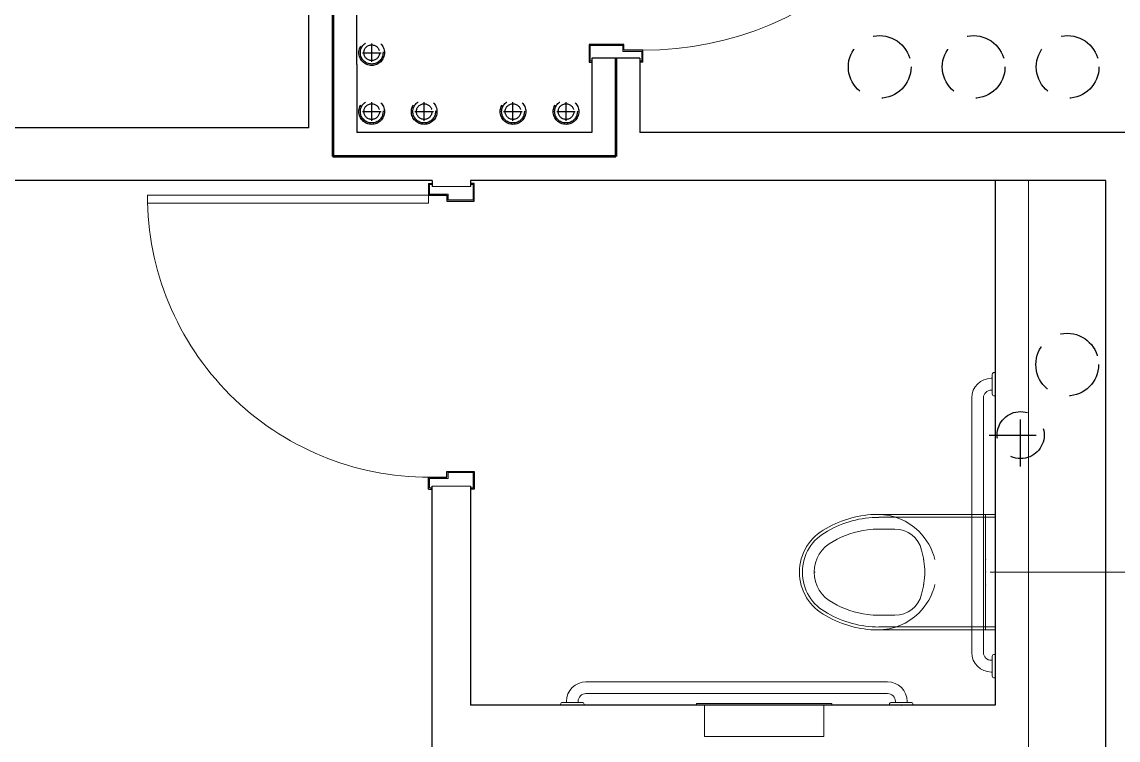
# Model space of a CAD drawing. Header units: inches. Extents: x -26012 to 27, y -3347 to 2082.
# Drawn here: x -21953.5 to -21813.6, y 691.2 to 782.9 of the extents above; entities that cross this region are included whole.
import ezdxf

# ---------------------------------------------------------------- set-up
doc = ezdxf.new("R2010")
doc.units = ezdxf.units.IN
doc.header["$LTSCALE"] = 48
doc.header["$MEASUREMENT"] = 0
doc.linetypes.add('NB - 5th floor_plan$0$HIDDEN2', pattern=[0.1875, 0.125, -0.0625])
for name, color, linetype in [('A104$0$A-DOOR', 8, 'Continuous'), ('A104$0$A-DOOR-FRAM', 8, 'Continuous'), ('A104$0$A-FLOR-PFIX', 8, 'Continuous'), ('A104$0$A-FLOR-SPCL', 8, 'Continuous'), ('A104$0$A-WALL-FULL-INTR', 8, 'Continuous'), ('A104$0$bc104 - A-WALL-FIRE', 8, 'Continuous'), ('A104$0$Level 30', 8, 'Continuous'), ('NB - 5th floor_plan$0$STWETSTACK', 1, 'NB - 5th floor_plan$0$HIDDEN2'), ('XREF', 8, 'Continuous')]:
    doc.layers.add(name, color=color, linetype=linetype)

# ---------------------------------------------------------------- blocks, each defined once
blk = doc.blocks.new('A104')
at = {"layer": 'A104$0$A-DOOR', "lineweight": 13}
for p, q in [((-21901.6375, 760.7836), (-21937.5169, 760.7836)), ((-21937.5169, 760.7836), (-21937.5169, 759.7845)), ((-21901.6375, 759.7845), (-21901.6375, 760.7836)), ((-21937.5039, 759.7845), (-21901.6375, 759.7845))]:
    blk.add_line(p, q, dxfattribs=at)
at = {"layer": 'A104$0$A-DOOR', "lineweight": 0}
for centre, radius, start, end in [((-21874.2563, 821.2851), 42, 270, 0), ((-21901.5468, 760.751), 35.9701, 179.948539, 270.051461), ((-21901.5468, 760.751), 35.9701, 179.948539, 181.539644)]:
    blk.add_arc(centre, radius, start, end, dxfattribs=at)
at = {"layer": 'A104$0$A-DOOR-FRAM', "lineweight": 30}
for p, q in [((-21881.1311, 780.0352), (-21881.1311, 777.7837)), ((-21876.6784, 780.0352), (-21881.1311, 780.0352)), ((-21876.6784, 779.2847), (-21876.6784, 780.0352)), ((-21874.2561, 779.2847), (-21876.6784, 779.2847)), ((-21874.2561, 777.7837), (-21874.2561, 779.2847)), ((-21881.1311, 777.7837), (-21880.7561, 777.7837)), ((-21874.2561, 777.7837), (-21874.6311, 777.7837)), ((-21901.6375, 762.2845), (-21901.6375, 760.7836)), ((-21901.6375, 762.2845), (-21901.2625, 762.2845)), ((-21895.7861, 762.2845), (-21896.1611, 762.2845)), ((-21895.7861, 760.0331), (-21895.7861, 762.2845)), ((-21901.6375, 760.7836), (-21899.2856, 760.7836)), ((-21899.2856, 760.7836), (-21899.2856, 760.0331)), ((-21899.2856, 760.0331), (-21895.7861, 760.0331)), ((-21899.2856, 724.7705), (-21899.2856, 725.521)), ((-21899.2856, 725.521), (-21895.7861, 725.521)), ((-21895.7861, 725.521), (-21895.7861, 723.2695)), ((-21901.6375, 723.2695), (-21901.6375, 724.7705)), ((-21901.6375, 724.7705), (-21899.2856, 724.7705)), ((-21901.6375, 723.2695), (-21901.2625, 723.2695)), ((-21895.7861, 723.2695), (-21896.1611, 723.2695))]:
    blk.add_line(p, q, dxfattribs=at)
at = {"layer": 'A104$0$A-DOOR-FRAM', "lineweight": 13}
for p, q in [((-21876.8285, 779.8851), (-21880.981, 779.8851)), ((-21880.981, 779.8851), (-21880.981, 777.9338)), ((-21876.8285, 779.1346), (-21876.8285, 779.8851)), ((-21874.4062, 779.1346), (-21876.8285, 779.1346)), ((-21874.4062, 777.9338), (-21874.4062, 779.1346)), ((-21880.981, 777.9338), (-21880.7561, 777.9338)), ((-21880.7561, 777.9338), (-21880.7561, 777.7837)), ((-21874.6311, 777.7837), (-21874.6311, 777.9338)), ((-21874.4062, 777.9338), (-21874.6311, 777.9338)), ((-21901.4874, 762.1345), (-21901.4874, 760.9337)), ((-21901.4874, 762.1345), (-21901.2625, 762.1345)), ((-21901.2625, 762.2845), (-21901.2625, 762.1345)), ((-21896.1611, 762.1345), (-21896.1611, 762.2845)), ((-21895.9362, 762.1345), (-21896.1611, 762.1345)), ((-21895.9362, 760.1832), (-21895.9362, 762.1345)), ((-21901.4874, 760.9337), (-21899.1355, 760.9337)), ((-21899.1355, 760.9337), (-21899.1355, 760.1832)), ((-21899.1355, 760.1832), (-21895.9362, 760.1832)), ((-21899.1355, 724.6204), (-21899.1355, 725.3709)), ((-21899.1355, 725.3709), (-21895.9362, 725.3709)), ((-21895.9362, 725.3709), (-21895.9362, 723.4196)), ((-21901.4874, 723.4196), (-21901.4874, 724.6204)), ((-21901.4874, 724.6204), (-21899.1355, 724.6204)), ((-21901.4874, 723.4196), (-21901.2625, 723.4196)), ((-21901.2625, 723.2695), (-21901.2625, 723.4196)), ((-21895.9362, 723.4196), (-21896.1611, 723.4196)), ((-21896.1611, 723.4196), (-21896.1611, 723.2695))]:
    blk.add_line(p, q, dxfattribs=at)
at = {"layer": 'A104$0$A-FLOR-PFIX', "lineweight": 13, "extrusion": (0, 0, -1)}
for p, q in [((-21844.2844, 720.0347), (-21830.494, 720.0347)), ((-21844.1402, 719.6597), (-21829.2632, 719.6597)), ((-21830.494, 720.0347), (-21830.4945, 718.391)), ((-21830.494, 716.1833), (-21830.494, 720.0347)), ((-21830.494, 720.0347), (-21829.2637, 720.0347)), ((-21829.2632, 719.6597), (-21829.2637, 720.0347)), ((-21829.2637, 720.0347), (-21829.2637, 718.5756)), ((-21829.2632, 719.6597), (-21829.2632, 712.6597)), ((-21844.1397, 718.1592), (-21842.0934, 718.1597)), ((-21830.4945, 718.391), (-21830.4945, 718.1376)), ((-21830.4945, 718.1376), (-21830.4945, 717.6543)), ((-21829.2637, 718.5756), (-21829.2637, 718.2955)), ((-21829.2637, 718.2955), (-21829.2632, 717.7626)), ((-21830.4945, 717.6543), (-21830.4945, 717.0135)), ((-21830.4945, 717.0135), (-21830.4945, 715.7252)), ((-21829.2632, 717.7626), (-21829.2637, 717.0564)), ((-21829.2637, 717.0564), (-21829.2632, 715.767)), ((-21830.494, 715.9383), (-21830.4945, 715.2567)), ((-21830.494, 715.4978), (-21830.4945, 715.7252)), ((-21830.4945, 715.2911), (-21830.494, 715.4978)), ((-21830.494, 715.113), (-21830.4945, 715.2911)), ((-21830.4945, 715.2567), (-21830.4945, 714.2842)), ((-21830.494, 716.1833), (-21830.494, 715.9383)), ((-21829.2637, 715.2517), (-21829.2632, 715.4018)), ((-21829.2637, 715.2517), (-21829.2632, 714.5067)), ((-21829.2632, 715.576), (-21829.2632, 715.767)), ((-21829.2632, 715.4018), (-21829.2632, 715.576)), ((-21838.3985, 714.2842), (-21838.4748, 714.2842)), ((-21830.494, 715.113), (-21830.4945, 714.4077)), ((-21830.4945, 714.4077), (-21830.494, 713.5687)), ((-21830.4945, 714.2842), (-21830.4945, 714.2512)), ((-21830.4945, 714.2512), (-21830.494, 714.1577)), ((-21830.494, 714.1577), (-21830.494, 714.0145)), ((-21830.494, 714.0145), (-21830.494, 713.5829)), ((-21829.2632, 714.5067), (-21829.2637, 713.6203)), ((-21852.3848, 712.6602), (-21852.3941, 712.6597)), ((-21852.3577, 712.6602), (-21852.3848, 712.6602)), ((-21852.3149, 712.6597), (-21852.3577, 712.6602)), ((-21852.2573, 712.6597), (-21852.3149, 712.6597)), ((-21838.3114, 712.6597), (-21838.215, 712.6597)), ((-21838.2056, 712.6597), (-21838.2632, 712.6597)), ((-21838.215, 712.6597), (-21838.2056, 712.6597)), ((-21830.5541, 712.6597), (-21830.4945, 712.6597)), ((-21830.494, 713.5687), (-21830.4945, 712.6597)), ((-21830.494, 713.1272), (-21830.4945, 712.6597)), ((-21830.4945, 712.6597), (-21830.494, 712.1922)), ((-21830.4945, 712.6597), (-21830.4945, 711.7508)), ((-21830.494, 713.5829), (-21830.494, 713.1272)), ((-21829.9045, 712.6597), (-21829.2632, 712.6597)), ((-21828.62, 712.6597), (-21829.837, 712.6597)), ((-21829.2637, 713.6203), (-21829.2632, 712.6597)), ((-21829.2632, 712.6597), (-21829.2637, 711.6991)), ((-21829.2632, 705.6597), (-21829.2632, 712.6597)), ((-21838.3985, 711.0352), (-21838.4753, 711.0352)), ((-21837.025, 711.0352), (-21836.9286, 711.0352)), ((-21836.9182, 711.0352), (-21836.9768, 711.0352)), ((-21836.9286, 711.0352), (-21836.9182, 711.0352)), ((-21830.494, 712.1922), (-21830.4945, 711.7365)), ((-21830.4945, 711.7508), (-21830.494, 710.9117)), ((-21830.4945, 711.7365), (-21830.494, 711.3049)), ((-21830.494, 711.1617), (-21830.4945, 711.0682)), ((-21830.4945, 711.0682), (-21830.4945, 711.0352)), ((-21830.4945, 711.0352), (-21830.4945, 710.0628)), ((-21830.494, 711.3049), (-21830.494, 711.1617)), ((-21829.2637, 711.6991), (-21829.2637, 710.8128)), ((-21830.494, 710.9117), (-21830.4945, 710.2065)), ((-21830.4945, 710.0283), (-21830.4945, 710.2065)), ((-21830.4945, 710.0628), (-21830.494, 709.3812)), ((-21830.4945, 709.8216), (-21830.4945, 710.0283)), ((-21830.4945, 709.5943), (-21830.4945, 709.8216)), ((-21829.2637, 710.8128), (-21829.2632, 710.0677)), ((-21829.2632, 709.9176), (-21829.2632, 710.0677)), ((-21829.2632, 709.7434), (-21829.2632, 709.9176)), ((-21829.2632, 709.5524), (-21829.2632, 709.7434)), ((-21830.4945, 708.3064), (-21830.4945, 709.5943)), ((-21830.4945, 708.3064), (-21830.4945, 707.6651)), ((-21830.494, 709.3812), (-21830.494, 709.1361)), ((-21830.494, 709.1361), (-21830.494, 705.2847)), ((-21829.2632, 708.2635), (-21829.2637, 707.5569)), ((-21829.2632, 708.2635), (-21829.2632, 709.5524)), ((-21844.1397, 707.1597), (-21842.0934, 707.1597)), ((-21830.4945, 707.6651), (-21830.494, 707.1819)), ((-21830.494, 707.1819), (-21830.4945, 706.9284)), ((-21830.494, 705.2847), (-21830.4945, 706.9284)), ((-21829.2637, 707.5569), (-21829.2637, 707.0239)), ((-21829.2637, 707.0239), (-21829.2637, 706.7439)), ((-21844.1402, 705.6597), (-21829.2632, 705.6597)), ((-21829.2637, 705.2847), (-21829.2637, 706.7439)), ((-21829.2632, 705.6597), (-21829.2637, 705.2847)), ((-21844.2839, 705.2847), (-21830.494, 705.2847)), ((-21830.494, 705.2847), (-21829.2637, 705.2847))]:
    blk.add_line(p, q, dxfattribs=at)
at = {"layer": 'A104$0$A-FLOR-PFIX', "lineweight": 0}
blk.add_line((-21829.2636, 712.6595), (-21809.0136, 712.6595), dxfattribs=at)
at = {"layer": 'A104$0$A-FLOR-PFIX', "lineweight": 13, "extrusion": (0, 0, -1)}
for centre, radius, start, end in [((21844.2118, 706.9256), 13.1082, 59.571383, 89.685294), ((21844.1398, 706.6579), 13.0007, 59.8405, 90), ((21844.1398, 706.6578), 13.0008, 59.840611, 90.000111), ((21844.3026, 712.4937), 7.54, 90.142736, 134.4461), ((21848.015, 712.6582), 6.2503, 0, 63.019806), ((21844.1398, 706.6579), 11.5006, 59.617403, 82.854531), ((21844.1398, 706.6579), 11.5006, 82.854533, 90), ((21842.0732, 714.6583), 3.5002, 89.644078, 166.434231), ((21848.015, 712.6582), 5.8753, 0, 63.119008), ((21844.3026, 712.4937), 7.54, 134.4461, 166.274158), ((21848.015, 712.6582), 4.3752, 0, 63.657061), ((21848.2651, 712.6582), 10.0005, 163.614631, 180), ((21848.015, 712.6582), 6.2503, 296.980194, 0), ((21848.015, 712.6582), 5.8753, 296.880992, 0), ((21848.015, 712.6582), 4.3752, 296.342939, 0), ((21848.2651, 712.6582), 10.0005, 180, 196.385369), ((21844.3026, 712.8228), 7.54, 193.725842, 225.5539), ((21842.0732, 710.6581), 3.5002, 193.565769, 270.355922), ((21844.1398, 718.6586), 11.5006, 277.145467, 300.382594), ((21844.2118, 718.3909), 13.1082, 270.314706, 300.428617), ((21844.1398, 718.6586), 13.0008, 269.999892, 300.159392), ((21844.1398, 718.6586), 13.0007, 270, 300.1595), ((21844.1398, 718.6586), 11.5006, 270, 277.145467), ((21844.3026, 712.8228), 7.54, 225.5539, 269.857264)]:
    blk.add_arc(centre, radius, start, end, dxfattribs=at)
for p in [(-21830.4945, 714.2842), (-21830.4945, 712.6597), (-21829.2632, 712.6597), (-21830.4945, 711.0352)]:
    blk.add_point(p, dxfattribs=at)
at = {"layer": 'A104$0$A-FLOR-SPCL', "lineweight": 0, "extrusion": (0, 0, -1)}
for p, q in [((-21829.6382, 737.9092), (-21829.6387, 735.4092)), ((-21829.3887, 738.1592), (-21829.2632, 738.1592)), ((-21829.7632, 737.4092), (-21829.6387, 737.4092)), ((-21832.2632, 702.4097), (-21832.2632, 734.9092)), ((-21830.7632, 702.4097), (-21830.7637, 734.9092)), ((-21829.7637, 735.9092), (-21829.6382, 735.9092)), ((-21829.3882, 735.1592), (-21829.2632, 735.1592)), ((-21829.7637, 701.4097), (-21829.6382, 701.4097)), ((-21829.6387, 699.4092), (-21829.6387, 701.9097)), ((-21829.3882, 702.1597), (-21829.2637, 702.1597)), ((-21829.7637, 699.9092), (-21829.6387, 699.9092)), ((-21843.0132, 698.6597), (-21881.5167, 698.6597)), ((-21829.3882, 699.1592), (-21829.2637, 699.1592)), ((-21843.0137, 697.1597), (-21881.5171, 697.1597)), ((-21884.7686, 695.7847), (-21884.7686, 695.6597)), ((-21884.5181, 696.0347), (-21882.0181, 696.0347)), ((-21884.0181, 696.1602), (-21884.0181, 696.0347)), ((-21882.5186, 696.1597), (-21882.5181, 696.0352)), ((-21881.7671, 695.7847), (-21881.7671, 695.6597)), ((-21842.7632, 695.7847), (-21842.7632, 695.6597)), ((-21840.0132, 696.0347), (-21842.5137, 696.0347)), ((-21842.0137, 696.1597), (-21842.0137, 696.0342)), ((-21840.5132, 696.1597), (-21840.5137, 696.0347)), ((-21839.7637, 695.7847), (-21839.7637, 695.6597))]:
    blk.add_line(p, q, dxfattribs=at)
at = {"layer": 'A104$0$A-FLOR-SPCL', "lineweight": 13, "extrusion": (0, 0, -1)}
for p, q in [((-21867.3902, 695.9082), (-21867.3902, 695.6602)), ((-21867.3902, 695.9082), (-21850.1353, 695.9082)), ((-21867.3902, 695.6602), (-21850.1353, 695.6602)), ((-21866.3912, 695.6592), (-21866.3882, 691.6592)), ((-21851.1353, 695.6602), (-21851.1362, 691.6592)), ((-21850.1353, 695.9082), (-21850.1353, 695.6602)), ((-21866.3882, 691.6592), (-21851.1362, 691.6592))]:
    blk.add_line(p, q, dxfattribs=at)
at = {"layer": 'A104$0$A-FLOR-SPCL', "lineweight": 0, "extrusion": (0, 0, -1)}
for centre, radius, start, end in [((21829.3889, 737.9087), 0.25, 0, 90), ((21829.7639, 702.4071), 2.5001, 270, 0), ((21829.7639, 702.4071), 1.0001, 270, 0), ((21829.3889, 701.9071), 0.25, 0, 90), ((21881.5182, 696.1571), 2.5001, 0, 90), ((21881.5182, 696.1571), 1.0001, 0, 90), ((21882.0182, 695.7821), 0.25, 90, 180), ((21840.0163, 695.7821), 0.25, 90, 180)]:
    blk.add_arc(centre, radius, start, end, dxfattribs=at)
at = {"layer": 'A104$0$A-FLOR-SPCL', "lineweight": 0}
for centre, radius, start, end in [((-21829.7639, 734.9085), 2.5001, 90, 180), ((-21829.7639, 734.9085), 1.0001, 90, 180), ((-21829.3889, 735.4086), 0.25, 180, 270), ((-21843.0164, 696.1571), 2.5001, 0, 90), ((-21829.3889, 699.407), 0.25, 180, 270), ((-21843.0164, 696.1571), 1.0001, 0, 90), ((-21884.5183, 695.7821), 0.25, 90, 180), ((-21842.5164, 695.7821), 0.25, 90, 180)]:
    blk.add_arc(centre, radius, start, end, dxfattribs=at)
at = {"layer": 'A104$0$A-FLOR-SPCL', "lineweight": 0, "extrusion": (0, 0, -1)}
for p in [(-21829.2632, 700.6597), (-21841.2632, 695.6597)]:
    blk.add_point(p, dxfattribs=at)
at = {"layer": 'A104$0$A-WALL-FULL-INTR', "lineweight": 30}
for p, q in [((-21916.8879, 769.4071), (-21916.8881, 830.0523)), ((-21910.7629, 777.4652), (-21910.7631, 828.7847)), ((-21880.7561, 778.2837), (-21880.7561, 768.7847)), ((-21874.6309, 778.2837), (-21880.7561, 778.2837)), ((-21874.6309, 778.2837), (-21874.6309, 768.7847)), ((-21910.7629, 777.4657), (-21910.7629, 768.7847)), ((-21916.8879, 769.4071), (-22001.6486, 769.4071)), ((-21880.7561, 768.7847), (-21910.7629, 768.7847)), ((-21650.3559, 768.7847), (-21874.6309, 768.7847)), ((-21901.1387, 762.6594), (-21961.8886, 762.6594)), ((-21901.1388, 762.6595), (-21901.138, 761.9095)), ((-21815.1386, 762.6595), (-21896.2657, 762.6595)), ((-21896.2638, 762.6595), (-21896.263, 761.9095)), ((-21829.2636, 762.6595), (-21829.2636, 695.6595)), ((-21815.1387, 613.4097), (-21815.1386, 762.6595)), ((-21901.1406, 690.0345), (-21901.139, 723.6445)), ((-21896.2651, 723.6445), (-21896.2663, 695.6595)), ((-21829.2636, 695.6595), (-21896.2663, 695.6595))]:
    blk.add_line(p, q, dxfattribs=at)
at = {"layer": 'A104$0$A-WALL-FULL-INTR', "lineweight": 0}
for p, q in [((-21896.263, 761.9095), (-21901.138, 761.9095)), ((-21825.0164, 651.0347), (-21825.0133, 762.6594)), ((-21896.2651, 723.6445), (-21901.139, 723.6445))]:
    blk.add_line(p, q, dxfattribs=at)
at = {"layer": 'A104$0$bc104 - A-WALL-FIRE', "lineweight": 53}
for p, q in [((-21913.8254, 831.8461), (-21913.8254, 765.7221)), ((-21877.6935, 778.2837), (-21877.6935, 765.7221)), ((-21877.6935, 765.7221), (-21913.8254, 765.7221))]:
    blk.add_line(p, q, dxfattribs=at)
at = {"layer": 'A104$0$Level 30', "lineweight": 0, "extrusion": (0, 0, -1)}
for p, q in [((-21843.0132, 698.6597), (-21881.5167, 698.6597)), ((-21843.0137, 697.1597), (-21881.5171, 697.1597)), ((-21884.7686, 695.7847), (-21884.7686, 695.6597)), ((-21884.5181, 696.0347), (-21882.0181, 696.0347)), ((-21884.0181, 696.1602), (-21884.0181, 696.0347)), ((-21882.5186, 696.1597), (-21882.5181, 696.0352)), ((-21881.7671, 695.7847), (-21881.7671, 695.6597)), ((-21842.7632, 695.7847), (-21842.7632, 695.6597)), ((-21840.0132, 696.0347), (-21842.5137, 696.0347)), ((-21842.0137, 696.1597), (-21842.0137, 696.0342)), ((-21840.5132, 696.1597), (-21840.5137, 696.0347)), ((-21839.7637, 695.7847), (-21839.7637, 695.6597))]:
    blk.add_line(p, q, dxfattribs=at)
for centre, radius, start, end in [((21881.5182, 696.1571), 2.5001, 0, 90), ((21881.5182, 696.1571), 1.0001, 0, 90), ((21882.0182, 695.7821), 0.25, 90, 180), ((21840.0163, 695.7821), 0.25, 90, 180)]:
    blk.add_arc(centre, radius, start, end, dxfattribs=at)
at = {"layer": 'A104$0$Level 30', "lineweight": 0}
for centre, radius, start, end in [((-21843.0164, 696.1571), 2.5001, 0, 90), ((-21843.0164, 696.1571), 1.0001, 0, 90), ((-21884.5183, 695.7821), 0.25, 90, 180), ((-21842.5164, 695.7821), 0.25, 90, 180)]:
    blk.add_arc(centre, radius, start, end, dxfattribs=at)
at = {"layer": 'A104$0$Level 30', "lineweight": 0, "extrusion": (0, 0, -1)}
blk.add_point((-21841.2632, 695.6597), dxfattribs=at)
blk = doc.blocks.new('NB - 5th floor_plan')
at = {"layer": 'NB - 5th floor_plan$0$STWETSTACK', "color": 1, "linetype": 'NB - 5th floor_plan$0$HIDDEN2'}
for p, q in [((-21908.88, 777.8, -0.01), (-21908.88, 780.17, -0.01)), ((-21910.06, 778.98, -0.01), (-21907.69, 778.98, -0.01)), ((-21908.88, 770.28, -0.01), (-21908.88, 772.65, -0.01)), ((-21902.18, 770.28, -0.01), (-21902.18, 772.65, -0.01)), ((-21890.84, 770.28, -0.01), (-21890.84, 772.65, -0.01)), ((-21884.07, 770.28, -0.01), (-21884.07, 772.65, -0.01)), ((-21910.06, 771.46, -0.01), (-21907.69, 771.46, -0.01)), ((-21903.36, 771.46, -0.01), (-21900.99, 771.46, -0.01)), ((-21892.03, 771.46, -0.01), (-21889.65, 771.46, -0.01)), ((-21885.26, 771.46, -0.01), (-21882.88, 771.46, -0.01)), ((-21826.02, 726.16, -0.01), (-21826.02, 734.16, -0.01)), ((-21830.02, 730.16, -0.01), (-21822.02, 730.16, -0.01))]:
    blk.add_line(p, q, dxfattribs=at)
for centre, radius in [((-21844.02, 777.16, -0.01), 4), ((-21832.02, 777.16, -0.01), 4), ((-21820.02, 777.16, -0.01), 4), ((-21908.88, 778.98, -0.01), 1.63), ((-21908.88, 778.98, -0.01), 1.45), ((-21908.88, 778.98, -0.01), 1), ((-21908.88, 771.46, -0.01), 1.63), ((-21908.88, 771.46, -0.01), 1.45), ((-21902.18, 771.46, -0.01), 1.63), ((-21902.18, 771.46, -0.01), 1.45), ((-21890.84, 771.46, -0.01), 1.63), ((-21890.84, 771.46, -0.01), 1.45), ((-21884.07, 771.46, -0.01), 1.63), ((-21884.07, 771.46, -0.01), 1.45), ((-21908.88, 771.46, -0.01), 1), ((-21902.18, 771.46, -0.01), 1), ((-21890.84, 771.46, -0.01), 1), ((-21884.07, 771.46, -0.01), 1), ((-21820.08, 739.16, -0.01), 4), ((-21826.02, 730.16, -0.01), 3)]:
    blk.add_circle(centre, radius, dxfattribs=at)

msp = doc.modelspace()

# ---------------------------------------------------------------- block references
at = {"layer": 'XREF'}
for name in ['A104', 'NB - 5th floor_plan']:
    msp.add_blockref(name, (0, 0), dxfattribs=at)

doc.saveas('drawing.dxf')
